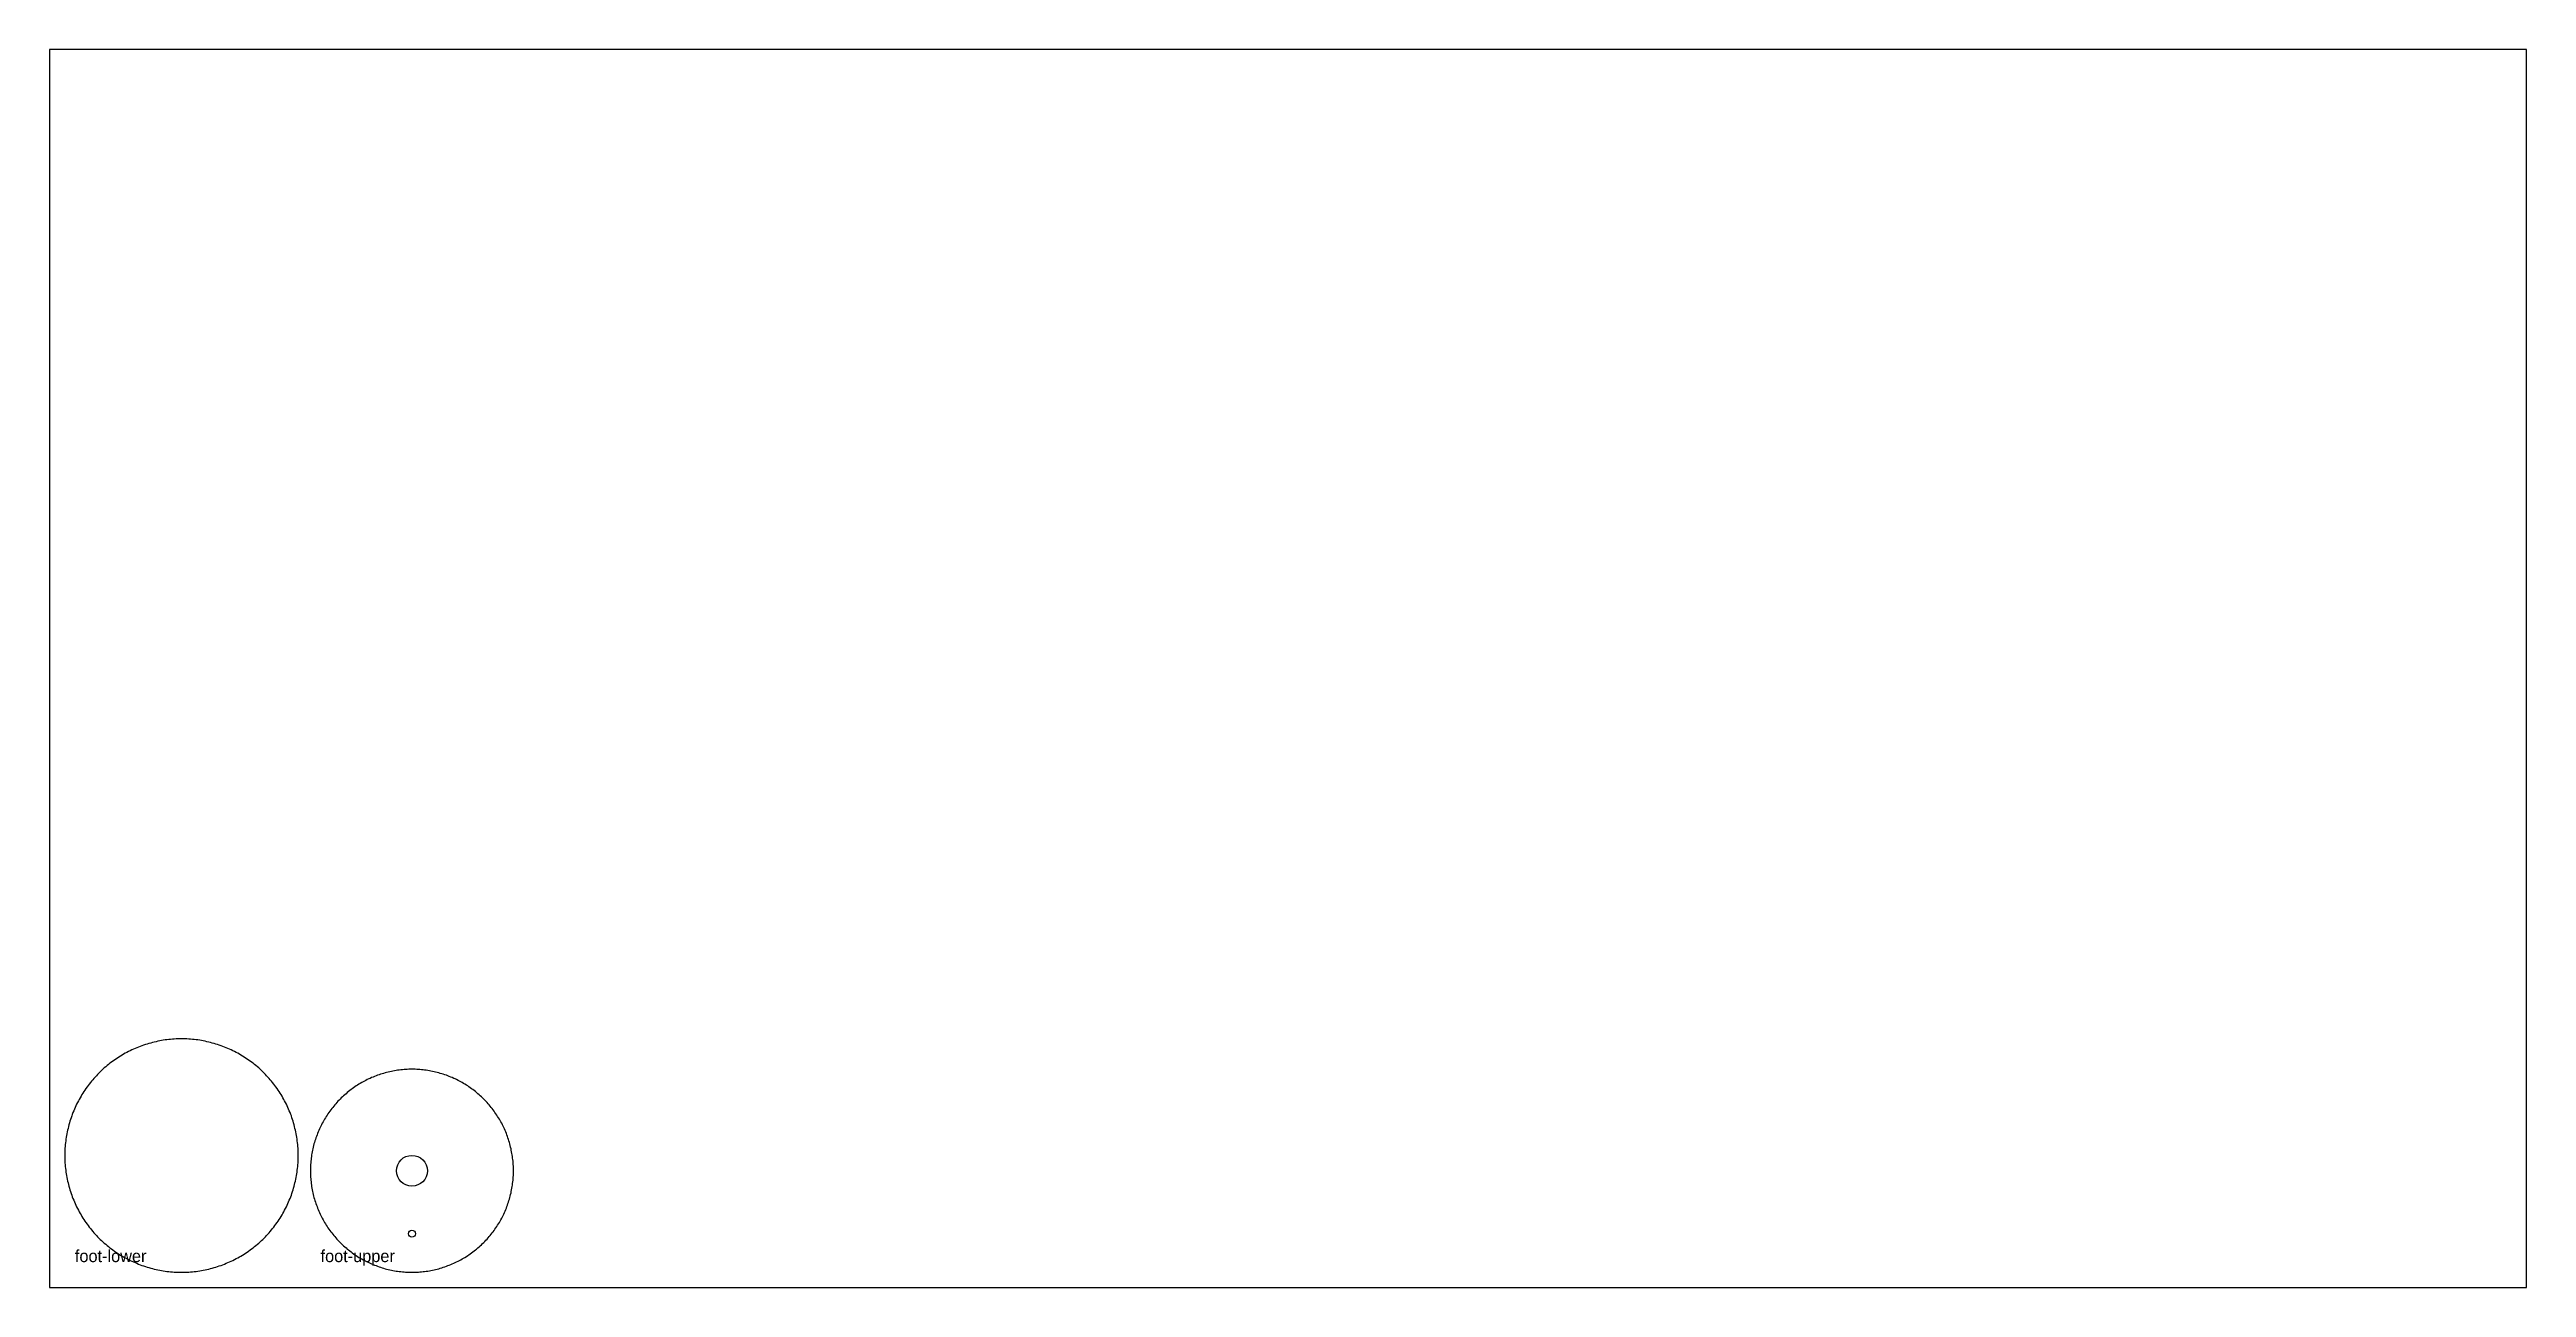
# Model space of a CAD drawing. Header units: millimetres. Extents: x 0 to 2440, y 0 to 1220.
import ezdxf

# ---------------------------------------------------------------- set-up
doc = ezdxf.new("R2010")
doc.units = ezdxf.units.MM
doc.layers.add('CUT_INSIDE', color=5, linetype='Continuous')
doc.layers.add('CUT_OUTSIDE', color=1, linetype='Continuous')

msp = doc.modelspace()

# ---------------------------------------------------------------- linework, layer by layer
at = {"layer": 'CUT_INSIDE'}
for centre, radius in [((357, 115), 15.2), ((357, 53), 3.5)]:
    msp.add_circle(centre, radius, dxfattribs=at)
at = {"layer": 'CUT_OUTSIDE'}
for points in [[(245, 130), (245, 131.8), (244.9, 133.6), (244.9, 135.4), (244.8, 137.2), (244.6, 139), (244.5, 140.8), (244.3, 142.6), (244.1, 144.4), (243.9, 146.2), (243.6, 148), (243.3, 149.8), (243, 151.5), (242.6, 153.3), (242.2, 155.1), (241.8, 156.8), (241.4, 158.6), (240.9, 160.3), (240.4, 162.1), (239.9, 163.8), (239.4, 165.5), (238.8, 167.2), (238.2, 169), (237.6, 170.6), (236.9, 172.3), (236.2, 174), (235.5, 175.7), (234.8, 177.3), (234.1, 179), (233.3, 180.6), (232.5, 182.2), (231.6, 183.8), (230.8, 185.4), (229.9, 187), (229, 188.5), (228.1, 190.1), (227.1, 191.6), (226.1, 193.1), (225.1, 194.6), (224.1, 196.1), (223, 197.6), (222, 199), (220.9, 200.5), (219.7, 201.9), (218.6, 203.3), (217.4, 204.7), (216.3, 206.1), (215.1, 207.4), (213.8, 208.7), (212.6, 210), (211.3, 211.3), (210, 212.6), (208.7, 213.8), (207.4, 215.1), (206.1, 216.3), (204.7, 217.4), (203.3, 218.6), (201.9, 219.7), (200.5, 220.9), (199, 222), (197.6, 223), (196.1, 224.1), (194.6, 225.1), (193.1, 226.1), (191.6, 227.1), (190.1, 228.1), (188.5, 229), (187, 229.9), (185.4, 230.8), (183.8, 231.6), (182.2, 232.5), (180.6, 233.3), (179, 234.1), (177.3, 234.8), (175.7, 235.5), (174, 236.2), (172.3, 236.9), (170.6, 237.6), (169, 238.2), (167.2, 238.8), (165.5, 239.4), (163.8, 239.9), (162.1, 240.4), (160.3, 240.9), (158.6, 241.4), (156.8, 241.8), (155.1, 242.2), (153.3, 242.6), (151.5, 243), (149.8, 243.3), (148, 243.6), (146.2, 243.9), (144.4, 244.1), (142.6, 244.3), (140.8, 244.5), (139, 244.6), (137.2, 244.8), (135.4, 244.9), (133.6, 244.9), (131.8, 245), (130, 245), (128.2, 245), (126.4, 244.9), (124.6, 244.9), (122.8, 244.8), (121, 244.6), (119.2, 244.5), (117.4, 244.3), (115.6, 244.1), (113.8, 243.9), (112, 243.6), (110.2, 243.3), (108.5, 243), (106.7, 242.6), (104.9, 242.2), (103.2, 241.8), (101.4, 241.4), (99.7, 240.9), (97.9, 240.4), (96.2, 239.9), (94.5, 239.4), (92.7, 238.8), (91, 238.2), (89.4, 237.6), (87.7, 236.9), (86, 236.2), (84.3, 235.5), (82.7, 234.8), (81, 234.1), (79.4, 233.3), (77.8, 232.5), (76.2, 231.6), (74.6, 230.8), (73, 229.9), (71.5, 229), (69.9, 228.1), (68.4, 227.1), (66.9, 226.1), (65.4, 225.1), (63.9, 224.1), (62.4, 223), (61, 222), (59.5, 220.9), (58.1, 219.7), (56.7, 218.6), (55.3, 217.4), (53.9, 216.3), (52.6, 215.1), (51.3, 213.8), (50, 212.6), (48.7, 211.3), (47.4, 210), (46.2, 208.7), (44.9, 207.4), (43.7, 206.1), (42.6, 204.7), (41.4, 203.3), (40.3, 201.9), (39.1, 200.5), (38, 199), (37, 197.6), (35.9, 196.1), (34.9, 194.6), (33.9, 193.1), (32.9, 191.6), (31.9, 190.1), (31, 188.5), (30.1, 187), (29.2, 185.4), (28.4, 183.8), (27.5, 182.2), (26.7, 180.6), (25.9, 179), (25.2, 177.3), (24.5, 175.7), (23.8, 174), (23.1, 172.3), (22.4, 170.6), (21.8, 169), (21.2, 167.2), (20.6, 165.5), (20.1, 163.8), (19.6, 162.1), (19.1, 160.3), (18.6, 158.6), (18.2, 156.8), (17.8, 155.1), (17.4, 153.3), (17, 151.5), (16.7, 149.8), (16.4, 148), (16.1, 146.2), (15.9, 144.4), (15.7, 142.6), (15.5, 140.8), (15.4, 139), (15.2, 137.2), (15.1, 135.4), (15.1, 133.6), (15, 131.8), (15, 130), (15, 128.2), (15.1, 126.4), (15.1, 124.6), (15.2, 122.8), (15.4, 121), (15.5, 119.2), (15.7, 117.4), (15.9, 115.6), (16.1, 113.8), (16.4, 112), (16.7, 110.2), (17, 108.5), (17.4, 106.7), (17.8, 104.9), (18.2, 103.2), (18.6, 101.4), (19.1, 99.7), (19.6, 97.9), (20.1, 96.2), (20.6, 94.5), (21.2, 92.7), (21.8, 91), (22.4, 89.4), (23.1, 87.7), (23.8, 86), (24.5, 84.3), (25.2, 82.7), (25.9, 81), (26.7, 79.4), (27.5, 77.8), (28.4, 76.2), (29.2, 74.6), (30.1, 73), (31, 71.5), (31.9, 69.9), (32.9, 68.4), (33.9, 66.9), (34.9, 65.4), (35.9, 63.9), (37, 62.4), (38, 61), (39.1, 59.5), (40.3, 58.1), (41.4, 56.7), (42.6, 55.3), (43.7, 53.9), (44.9, 52.6), (46.2, 51.3), (47.4, 50), (48.7, 48.7), (50, 47.4), (51.3, 46.2), (52.6, 44.9), (53.9, 43.7), (55.3, 42.6), (56.7, 41.4), (58.1, 40.3), (59.5, 39.1), (61, 38), (62.4, 37), (63.9, 35.9), (65.4, 34.9), (66.9, 33.9), (68.4, 32.9), (69.9, 31.9), (71.5, 31), (73, 30.1), (74.6, 29.2), (76.2, 28.4), (77.8, 27.5), (79.4, 26.7), (81, 25.9), (82.7, 25.2), (84.3, 24.5), (86, 23.8), (87.7, 23.1), (89.4, 22.4), (91, 21.8), (92.7, 21.2), (94.5, 20.6), (96.2, 20.1), (97.9, 19.6), (99.7, 19.1), (101.4, 18.6), (103.2, 18.2), (104.9, 17.8), (106.7, 17.4), (108.5, 17), (110.2, 16.7), (112, 16.4), (113.8, 16.1), (115.6, 15.9), (117.4, 15.7), (119.2, 15.5), (121, 15.4), (122.8, 15.2), (124.6, 15.1), (126.4, 15.1), (128.2, 15), (130, 15), (131.8, 15), (133.6, 15.1), (135.4, 15.1), (137.2, 15.2), (139, 15.4), (140.8, 15.5), (142.6, 15.7), (144.4, 15.9), (146.2, 16.1), (148, 16.4), (149.8, 16.7), (151.5, 17), (153.3, 17.4), (155.1, 17.8), (156.8, 18.2), (158.6, 18.6), (160.3, 19.1), (162.1, 19.6), (163.8, 20.1), (165.5, 20.6), (167.2, 21.2), (169, 21.8), (170.6, 22.4), (172.3, 23.1), (174, 23.8), (175.7, 24.5), (177.3, 25.2), (179, 25.9), (180.6, 26.7), (182.2, 27.5), (183.8, 28.4), (185.4, 29.2), (187, 30.1), (188.5, 31), (190.1, 31.9), (191.6, 32.9), (193.1, 33.9), (194.6, 34.9), (196.1, 35.9), (197.6, 37), (199, 38), (200.5, 39.1), (201.9, 40.3), (203.3, 41.4), (204.7, 42.6), (206.1, 43.7), (207.4, 44.9), (208.7, 46.2), (210, 47.4), (211.3, 48.7), (212.6, 50), (213.8, 51.3), (215.1, 52.6), (216.3, 53.9), (217.4, 55.3), (218.6, 56.7), (219.7, 58.1), (220.9, 59.5), (222, 61), (223, 62.4), (224.1, 63.9), (225.1, 65.4), (226.1, 66.9), (227.1, 68.4), (228.1, 69.9), (229, 71.5), (229.9, 73), (230.8, 74.6), (231.6, 76.2), (232.5, 77.8), (233.3, 79.4), (234.1, 81), (234.8, 82.7), (235.5, 84.3), (236.2, 86), (236.9, 87.7), (237.6, 89.4), (238.2, 91), (238.8, 92.7), (239.4, 94.5), (239.9, 96.2), (240.4, 97.9), (240.9, 99.7), (241.4, 101.4), (241.8, 103.2), (242.2, 104.9), (242.6, 106.7), (243, 108.5), (243.3, 110.2), (243.6, 112), (243.9, 113.8), (244.1, 115.6), (244.3, 117.4), (244.5, 119.2), (244.6, 121), (244.8, 122.8), (244.9, 124.6), (244.9, 126.4), (245, 128.2), (245, 130)], [(457, 115), (457, 116.6), (457, 118.1), (456.9, 119.7), (456.8, 121.3), (456.7, 122.8), (456.6, 124.4), (456.4, 126), (456.2, 127.5), (456, 129.1), (455.8, 130.6), (455.5, 132.2), (455.2, 133.7), (454.9, 135.3), (454.6, 136.8), (454.2, 138.3), (453.9, 139.9), (453.5, 141.4), (453, 142.9), (452.6, 144.4), (452.1, 145.9), (451.6, 147.4), (451.1, 148.9), (450.5, 150.3), (450, 151.8), (449.4, 153.3), (448.8, 154.7), (448.1, 156.2), (447.5, 157.6), (446.8, 159), (446.1, 160.4), (445.4, 161.8), (444.6, 163.2), (443.9, 164.5), (443.1, 165.9), (442.3, 167.2), (441.4, 168.6), (440.6, 169.9), (439.7, 171.2), (438.8, 172.5), (437.9, 173.8), (437, 175), (436, 176.3), (435, 177.5), (434.1, 178.7), (433, 179.9), (432, 181.1), (431, 182.3), (429.9, 183.5), (428.8, 184.6), (427.7, 185.7), (426.6, 186.8), (425.5, 187.9), (424.3, 189), (423.1, 190), (421.9, 191), (420.7, 192.1), (419.5, 193), (418.3, 194), (417, 195), (415.8, 195.9), (414.5, 196.8), (413.2, 197.7), (411.9, 198.6), (410.6, 199.4), (409.2, 200.3), (407.9, 201.1), (406.5, 201.9), (405.2, 202.6), (403.8, 203.4), (402.4, 204.1), (401, 204.8), (399.6, 205.5), (398.2, 206.1), (396.7, 206.8), (395.3, 207.4), (393.8, 208), (392.3, 208.5), (390.9, 209.1), (389.4, 209.6), (387.9, 210.1), (386.4, 210.6), (384.9, 211), (383.4, 211.5), (381.9, 211.9), (380.3, 212.2), (378.8, 212.6), (377.3, 212.9), (375.7, 213.2), (374.2, 213.5), (372.6, 213.8), (371.1, 214), (369.5, 214.2), (368, 214.4), (366.4, 214.6), (364.8, 214.7), (363.3, 214.8), (361.7, 214.9), (360.1, 215), (358.6, 215), (357, 215), (355.4, 215), (353.9, 215), (352.3, 214.9), (350.7, 214.8), (349.2, 214.7), (347.6, 214.6), (346, 214.4), (344.5, 214.2), (342.9, 214), (341.4, 213.8), (339.8, 213.5), (338.3, 213.2), (336.7, 212.9), (335.2, 212.6), (333.7, 212.2), (332.1, 211.9), (330.6, 211.5), (329.1, 211), (327.6, 210.6), (326.1, 210.1), (324.6, 209.6), (323.1, 209.1), (321.7, 208.5), (320.2, 208), (318.7, 207.4), (317.3, 206.8), (315.8, 206.1), (314.4, 205.5), (313, 204.8), (311.6, 204.1), (310.2, 203.4), (308.8, 202.6), (307.5, 201.9), (306.1, 201.1), (304.8, 200.3), (303.4, 199.4), (302.1, 198.6), (300.8, 197.7), (299.5, 196.8), (298.2, 195.9), (297, 195), (295.7, 194), (294.5, 193), (293.3, 192.1), (292.1, 191), (290.9, 190), (289.7, 189), (288.5, 187.9), (287.4, 186.8), (286.3, 185.7), (285.2, 184.6), (284.1, 183.5), (283, 182.3), (282, 181.1), (281, 179.9), (279.9, 178.7), (279, 177.5), (278, 176.3), (277, 175), (276.1, 173.8), (275.2, 172.5), (274.3, 171.2), (273.4, 169.9), (272.6, 168.6), (271.7, 167.2), (270.9, 165.9), (270.1, 164.5), (269.4, 163.2), (268.6, 161.8), (267.9, 160.4), (267.2, 159), (266.5, 157.6), (265.9, 156.2), (265.2, 154.7), (264.6, 153.3), (264, 151.8), (263.5, 150.3), (262.9, 148.9), (262.4, 147.4), (261.9, 145.9), (261.4, 144.4), (261, 142.9), (260.5, 141.4), (260.1, 139.9), (259.8, 138.3), (259.4, 136.8), (259.1, 135.3), (258.8, 133.7), (258.5, 132.2), (258.2, 130.6), (258, 129.1), (257.8, 127.5), (257.6, 126), (257.4, 124.4), (257.3, 122.8), (257.2, 121.3), (257.1, 119.7), (257, 118.1), (257, 116.6), (257, 115), (257, 113.4), (257, 111.9), (257.1, 110.3), (257.2, 108.7), (257.3, 107.2), (257.4, 105.6), (257.6, 104), (257.8, 102.5), (258, 100.9), (258.2, 99.4), (258.5, 97.8), (258.8, 96.3), (259.1, 94.7), (259.4, 93.2), (259.8, 91.7), (260.1, 90.1), (260.5, 88.6), (261, 87.1), (261.4, 85.6), (261.9, 84.1), (262.4, 82.6), (262.9, 81.1), (263.5, 79.7), (264, 78.2), (264.6, 76.7), (265.2, 75.3), (265.9, 73.8), (266.5, 72.4), (267.2, 71), (267.9, 69.6), (268.6, 68.2), (269.4, 66.8), (270.1, 65.5), (270.9, 64.1), (271.7, 62.8), (272.6, 61.4), (273.4, 60.1), (274.3, 58.8), (275.2, 57.5), (276.1, 56.2), (277, 55), (278, 53.7), (279, 52.5), (279.9, 51.3), (281, 50.1), (282, 48.9), (283, 47.7), (284.1, 46.5), (285.2, 45.4), (286.3, 44.3), (287.4, 43.2), (288.5, 42.1), (289.7, 41), (290.9, 40), (292.1, 39), (293.3, 37.9), (294.5, 37), (295.7, 36), (297, 35), (298.2, 34.1), (299.5, 33.2), (300.8, 32.3), (302.1, 31.4), (303.4, 30.6), (304.8, 29.7), (306.1, 28.9), (307.5, 28.1), (308.8, 27.4), (310.2, 26.6), (311.6, 25.9), (313, 25.2), (314.4, 24.5), (315.8, 23.9), (317.3, 23.2), (318.7, 22.6), (320.2, 22), (321.7, 21.5), (323.1, 20.9), (324.6, 20.4), (326.1, 19.9), (327.6, 19.4), (329.1, 19), (330.6, 18.5), (332.1, 18.1), (333.7, 17.8), (335.2, 17.4), (336.7, 17.1), (338.3, 16.8), (339.8, 16.5), (341.4, 16.2), (342.9, 16), (344.5, 15.8), (346, 15.6), (347.6, 15.4), (349.2, 15.3), (350.7, 15.2), (352.3, 15.1), (353.9, 15), (355.4, 15), (357, 15), (358.6, 15), (360.1, 15), (361.7, 15.1), (363.3, 15.2), (364.8, 15.3), (366.4, 15.4), (368, 15.6), (369.5, 15.8), (371.1, 16), (372.6, 16.2), (374.2, 16.5), (375.7, 16.8), (377.3, 17.1), (378.8, 17.4), (380.3, 17.8), (381.9, 18.1), (383.4, 18.5), (384.9, 19), (386.4, 19.4), (387.9, 19.9), (389.4, 20.4), (390.9, 20.9), (392.3, 21.5), (393.8, 22), (395.3, 22.6), (396.7, 23.2), (398.2, 23.9), (399.6, 24.5), (401, 25.2), (402.4, 25.9), (403.8, 26.6), (405.2, 27.4), (406.5, 28.1), (407.9, 28.9), (409.2, 29.7), (410.6, 30.6), (411.9, 31.4), (413.2, 32.3), (414.5, 33.2), (415.8, 34.1), (417, 35), (418.3, 36), (419.5, 37), (420.7, 37.9), (421.9, 39), (423.1, 40), (424.3, 41), (425.5, 42.1), (426.6, 43.2), (427.7, 44.3), (428.8, 45.4), (429.9, 46.5), (431, 47.7), (432, 48.9), (433, 50.1), (434.1, 51.3), (435, 52.5), (436, 53.7), (437, 55), (437.9, 56.2), (438.8, 57.5), (439.7, 58.8), (440.6, 60.1), (441.4, 61.4), (442.3, 62.8), (443.1, 64.1), (443.9, 65.5), (444.6, 66.8), (445.4, 68.2), (446.1, 69.6), (446.8, 71), (447.5, 72.4), (448.1, 73.8), (448.8, 75.3), (449.4, 76.7), (450, 78.2), (450.5, 79.7), (451.1, 81.1), (451.6, 82.6), (452.1, 84.1), (452.6, 85.6), (453, 87.1), (453.5, 88.6), (453.9, 90.1), (454.2, 91.7), (454.6, 93.2), (454.9, 94.7), (455.2, 96.3), (455.5, 97.8), (455.8, 99.4), (456, 100.9), (456.2, 102.5), (456.4, 104), (456.6, 105.6), (456.7, 107.2), (456.8, 108.7), (456.9, 110.3), (457, 111.9), (457, 113.4), (457, 115)]]:
    msp.add_lwpolyline(points, close=True, dxfattribs=at)
at = {"layer": 'SHEET_EDGE'}
msp.add_lwpolyline([(0, 0), (2440, 0), (2440, 1220), (0, 1220)], close=True, dxfattribs=at)

# ---------------------------------------------------------------- texts
at = {"layer": 'NOTES'}
for s, p in [('foot-lower', (25, 25)), ('foot-upper', (267, 25))]:
    msp.add_text(s, height=12, dxfattribs=at).set_placement(p)

doc.saveas('drawing.dxf')
